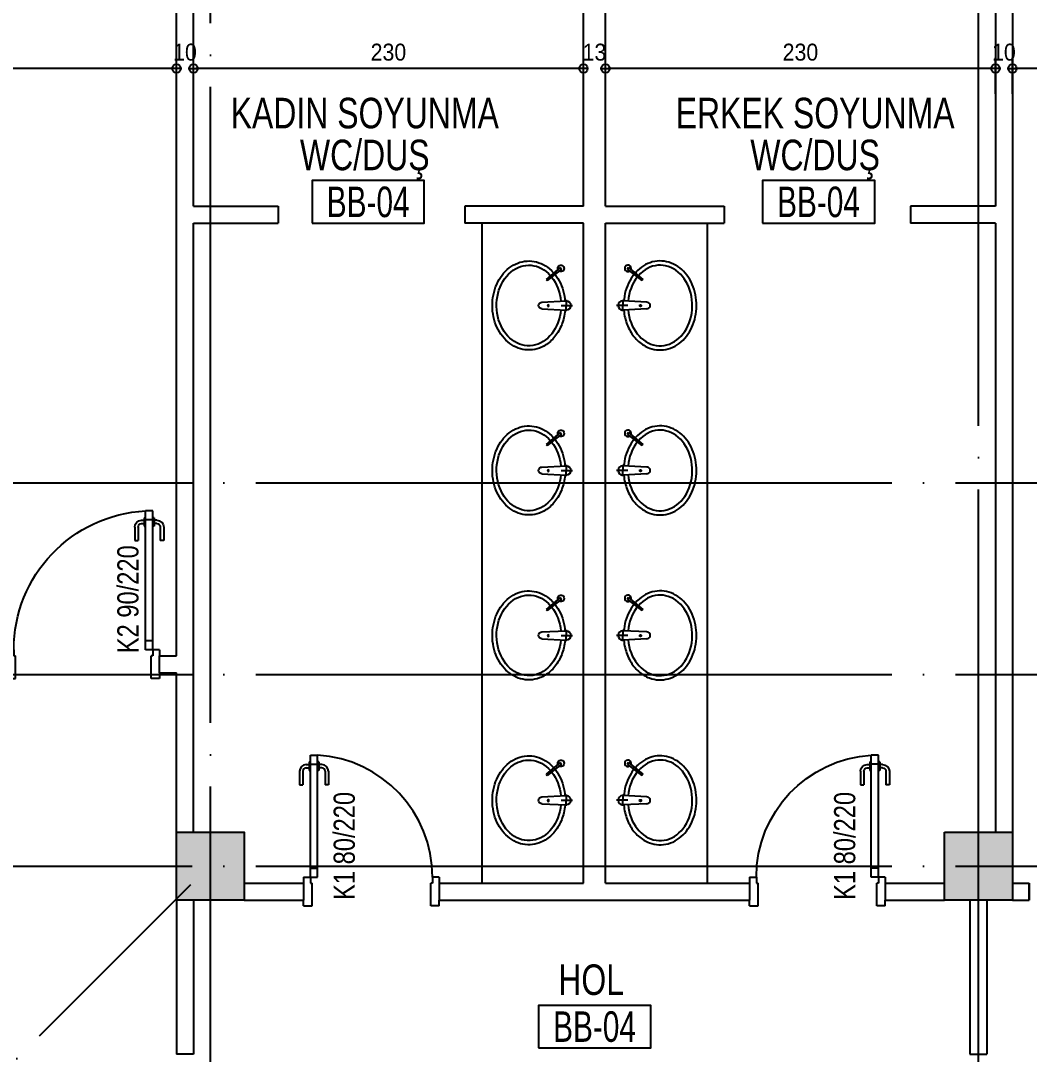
# Model space of a CAD drawing. Extents: x 460786 to 545292, y 30998 to 41694.
# Drawn here: x 479067 to 479662, y 39991 to 40601 of the extents above; entities that cross this region are included whole.
import ezdxf
from ezdxf.enums import TextEntityAlignment as Align

# ---------------------------------------------------------------- set-up
doc = ezdxf.new("R2010")
doc.units = 0
doc.header["$LTSCALE"] = 50
doc.header["$MEASUREMENT"] = 0
doc.header["$PDMODE"] = 35
doc.linetypes.add('DASHDOT', pattern=[5.5, 5, -0.25, 0, -0.25])
doc.layers.get('0').update_dxf_attribs({"linetype": 'CONTINUOUS'})
doc.layers.get('Defpoints').update_dxf_attribs({"linetype": 'CONTINUOUS'})
for name, color, linetype in [('A-Aks Dikey', 12, 'DASHDOT'), ('A-Aks Yatay', 12, 'DASHDOT'), ('A-Betonarme', 6, 'CONTINUOUS'), ('A-Duvar', 7, 'CONTINUOUS'), ('A-Kapı', 2, 'CONTINUOUS'), ('A-mahal adi', 1, 'CONTINUOUS'), ('A-mahal no', 4, 'CONTINUOUS'), ('A-Olcu  IC Yatay', 8, 'CONTINUOUS'), ('A-Poz-Kapı', 4, 'CONTINUOUS'), ('A-Tarama 1', 9, 'CONTINUOUS'), ('A-Tefris Sıhhi', 100, 'CONTINUOUS')]:
    doc.layers.add(name, color=color, linetype=linetype)
for name, color, linetype, plot in [('tefris adı', 243, 'CONTINUOUS', False), ('tefris bilgi', 243, 'CONTINUOUS', False), ('tefris poz no', 243, 'CONTINUOUS', False)]:
    doc.layers.add(name, color=color, linetype=linetype, plot=plot)
doc.styles.get("Standard").update_dxf_attribs({"font": 'arial.ttf', "width": 0.9})
doc.dimstyles.new('EXIT', dxfattribs={"dimscale": 50, "dimtxt": 0.23, "dimasz": 0.03, "dimexe": 0.125, "dimexo": 0.5, "dimgap": 0.09, "dimtad": 1, "dimzin": 1, "dimdsep": 46, "dimtxsty": 'Standard', "dimblk": 'TICK', "dimcen": 0.2, "dimadec": 0, "dimazin": 0, "dimtfac": 1, "dimtix": 1, "dimtofl": 0, "dimtmove": 2, "dimatfit": 3, "dimldrblk": 'TICK', "dimfxl": 1, "dimtolj": 1, "dimtzin": 1, "dimarcsym": 0})
pattern_1 = [(225, (-999.023, 1950.459), (5.30330086, -5.30330086), []), (225, (-1004.3264, 1950.459), (5.30330086, -5.30330086), [3.75, -1.875])]

# ---------------------------------------------------------------- blocks, each defined once
blk = doc.blocks.new('kapı L 90p 10')
at = {"ltscale": 20}
for p, q in [((4, 85.39), (8.2, 85.39)), ((4, 3.5), (4, 85.39)), ((8.2, 3.5), (8.2, 85.39)), ((1.55, 79.89), (3.2, 79.89)), ((3.2, 81.39), (4, 81.39)), ((3.2, 81.39), (3.2, 76.39)), ((4, 80.19), (8.2, 80.19)), ((9, 81.39), (8.2, 81.39)), ((9, 81.39), (9, 76.39)), ((10.65, 79.89), (9, 79.89)), ((-2.45, 75.89), (-2.45, 67.89)), ((-0.45, 75.89), (-0.45, 67.89)), ((1.55, 77.89), (3.2, 77.89)), ((3.2, 76.39), (4, 76.39)), ((3.2, 76.39), (4, 76.39)), ((9, 76.39), (8.2, 76.39)), ((10.65, 77.89), (9, 77.89)), ((12.65, 75.89), (12.65, 67.89)), ((14.65, 75.89), (14.65, 67.89)), ((-2.45, 67.89), (-0.45, 67.89)), ((14.65, 67.89), (12.65, 67.89)), ((4, 8.71), (8.2, 8.71)), ((0, 3.5), (4, 3.5)), ((0, 3.5), (0, 0)), ((4, 3.5), (8.2, 3.5)), ((4, 3.5), (4, 0)), ((90, 3.5), (86, 3.5)), ((86, 3.5), (86, 0)), ((90, 3.5), (90, 0)), ((4, 0), (5, 0)), ((5, -13.5), (5, 0)), ((85, -13.5), (85, 0)), ((86, 0), (85, 0))]:
    blk.add_line(p, q, dxfattribs=at)
for p, q in [((0, -10), (0, -13.5)), ((90, -10), (90, -13.5)), ((0, -13.5), (5, -13.5)), ((90, -13.5), (85, -13.5))]:
    blk.add_line(p, q)
blk.add_arc((4, 3.5), 82, 0, 87.06405)
for centre, radius, start, end in [((1.55, 75.89), 4, 90, 180), ((10.65, 75.89), 4, 0, 90), ((1.55, 75.89), 2, 90, 180), ((10.65, 75.89), 2, 0, 90)]:
    blk.add_arc(centre, radius, start, end, dxfattribs=at)
at = {"layer": 'A-Poz-Kapı', "width": 0.8}
blk.add_attdef('POZNO', (25, -9.96), '', height=12.5, rotation=90, dxfattribs=at)
blk = doc.blocks.new('kapı L 80p 10')
at = {"ltscale": 20}
for p, q in [((4, 75.38), (8.2, 75.38)), ((4, 3.5), (4, 75.38)), ((8.2, 3.5), (8.2, 75.38)), ((1.55, 69.88), (3.2, 69.88)), ((1.55, 67.88), (3.2, 67.88)), ((3.2, 71.38), (4, 71.38)), ((3.2, 71.38), (3.2, 66.38)), ((4, 70.17), (8.2, 70.17)), ((9, 71.38), (8.2, 71.38)), ((9, 71.38), (9, 66.38)), ((10.65, 69.88), (9, 69.88)), ((10.65, 67.88), (9, 67.88)), ((-2.45, 65.88), (-2.45, 57.88)), ((-0.45, 65.88), (-0.45, 57.88)), ((3.2, 66.38), (4, 66.38)), ((3.2, 66.38), (4, 66.38)), ((9, 66.38), (8.2, 66.38)), ((12.65, 65.88), (12.65, 57.88)), ((14.65, 65.88), (14.65, 57.88)), ((-2.45, 57.88), (-0.45, 57.88)), ((14.65, 57.88), (12.65, 57.88)), ((4, 8.71), (8.2, 8.71)), ((0, 3.5), (4, 3.5)), ((0, 3.5), (0, 0)), ((4, 3.5), (8.2, 3.5)), ((4, 3.5), (4, 0)), ((80, 3.5), (76, 3.5)), ((76, 3.5), (76, 0)), ((80, 3.5), (80, 0)), ((4, 0), (5, 0)), ((5, -13.5), (5, 0)), ((75, -13.5), (75, 0)), ((76, 0), (75, 0)), ((0, -13.5), (0, -10)), ((80, -13.5), (80, -10)), ((0, -13.5), (5, -13.5)), ((80, -13.5), (75, -13.5))]:
    blk.add_line(p, q, dxfattribs=at)
blk.add_arc((4, 3.5), 72, 360, 86.65585)
for centre, radius, start, end in [((1.55, 65.88), 4, 90, 180), ((1.55, 65.88), 2, 90, 180), ((10.65, 65.88), 4, 0, 90), ((10.65, 65.88), 2, 0, 90)]:
    blk.add_arc(centre, radius, start, end, dxfattribs=at)
at = {"layer": 'A-Poz-Kapı', "width": 0.8}
blk.add_attdef('POZNO', (30.17, -9.96), '', height=12.5, rotation=90, dxfattribs=at)
blk = doc.blocks.new('lvp-6 p dikey')
for p, q in [((0, -11), (0, -4.26)), ((0, -10.11), (0, -5.67)), ((-3.33, -7.95), (0, -7.95)), ((-2, -22.21), (-2.76, -7.95)), ((3.33, -7.95), (0, -7.95)), ((2, -22.21), (2.76, -7.95)), ((21.38, -10.65), (14.65, -19.21)), ((22.36, -11.44), (15.33, -19.77)), ((22.36, -11.44), (21.38, -10.65)), ((15.33, -19.77), (14.65, -19.21))]:
    blk.add_line(p, q)
blk.add_arc((21.87, -11.05), 1.9, 250.22876, 211.48727)
for centre, major_axis, ratio, start_param, end_param in [((0, -7.95), (0, 2.76), 1, 0.000081, 1.570877), ((0, -7.95), (0, 2.76), 1, -1.570768, 0.000028), ((0, -30), (23.75, 0), 0.8, 1.680067, 7.024373), ((0, -30), (23.75, 0), 0.8, 7.070939, 7.744711), ((-0.14, -18.43), (-0.336, 0.336), 1, -0.785398, 5.497787), ((0, -22.21), (0, 2), 1, 1.570736, 3.141532), ((0, -22.21), (0, 2), 1, 3.141653, 4.712449)]:
    blk.add_ellipse(centre, major_axis=major_axis, ratio=ratio, start_param=start_param, end_param=end_param)
for points, knots in [([(-2.81, -8.62), (-4.33, -8.76), (-5.85, -9), (-10.06, -10), (-12.67, -11.01), (-17.37, -13.7), (-19.47, -15.36), (-22.9, -19.21), (-24.24, -21.38), (-25.77, -25.49), (-26.15, -27.36), (-26.31, -31.13), (-26.09, -33.02), (-25.06, -36.68), (-24.26, -38.44), (-22.14, -41.71), (-20.84, -43.22), (-17.81, -45.91), (-16.1, -47.09), (-12.39, -49.05), (-10.39, -49.83), (-6.22, -50.97), (-4.05, -51.32), (0.33, -51.57), (2.53, -51.48), (6.85, -50.84), (8.96, -50.29), (12.96, -48.79), (14.86, -47.83), (18.3, -45.54), (19.85, -44.21), (22.5, -41.25), (23.6, -39.61), (25.26, -36.14), (25.82, -34.31), (26.34, -30.57), (26.3, -28.67), (25.62, -24.95), (24.98, -23.13), (23.18, -19.72), (22.01, -18.12), (20.15, -16.19), (19.65, -15.72), (19.13, -15.26)], [1.680067, 1.680067, 1.680067, 1.680067, 1.858824, 1.858824, 2.18991, 2.18991, 2.520996, 2.520996, 2.852082, 2.852082, 3.10751, 3.10751, 3.362939, 3.362939, 3.618367, 3.618367, 3.873796, 3.873796, 4.129224, 4.129224, 4.384653, 4.384653, 4.640081, 4.640081, 4.89551, 4.89551, 5.150938, 5.150938, 5.406367, 5.406367, 5.661795, 5.661795, 5.917224, 5.917224, 6.172652, 6.172652, 6.428081, 6.428081, 6.683509, 6.683509, 6.938938, 6.938938, 7.026171, 7.026171, 7.026171, 7.026171]), ([(18.3, -14.57), (17.53, -13.96), (16.72, -13.39), (14.11, -11.77), (12.18, -10.86), (8.12, -9.47), (5.99, -8.99), (3.48, -8.69), (3.15, -8.65), (2.81, -8.62)], [7.071568, 7.071568, 7.071568, 7.071568, 7.1943663, 7.1943663, 7.4497948, 7.4497948, 7.7052233, 7.7052233, 7.7447106, 7.7447106, 7.7447106, 7.7447106])]:
    blk.add_open_spline(points, degree=3, knots=knots)
at = {"layer": 'tefris adı', "width": 0.8}
for tag, p in [('LAVABOADI', (-39.54, -31.69)), ('SABUNLUK', (10.87, -29.42)), ('BATARYA', (-13.99, -31.69))]:
    blk.add_attdef(tag, text='', height=5, rotation=90, dxfattribs=at).set_placement(p, align=Align.MIDDLE)
at = {"layer": 'tefris bilgi', "width": 0.8, "flags": 1}
for tag, p in [('KATEGORI', (34.5, -30.86)), ('NOT', (43.07, -30.86))]:
    blk.add_attdef(tag, text='', height=5, rotation=90, dxfattribs=at).set_placement(p, align=Align.MIDDLE)
at = {"layer": 'tefris poz no', "width": 0.8}
for p in [(-31.86, -31.69), (-6.32, -31.69), (18.55, -29.42)]:
    blk.add_attdef('POZNO', text='', height=5, rotation=90, dxfattribs=at).set_placement(p, align=Align.MIDDLE)
blk = doc.blocks.new('mahal adı')
at = {"layer": 'A-mahal no'}
blk.add_lwpolyline([(-75.6, -73.4), (89.9, -73.4), (89.9, -10.9), (-75.6, -10.9)], close=True, dxfattribs=at)
at = {"layer": 'A-mahal adi', "width": 0.75}
for p in [(2.1, 88.8), (2.1, 27)]:
    blk.add_attdef('MAHALADI', text='', height=45, dxfattribs=at).set_placement(p, align=Align.MIDDLE_CENTER)
at = {"layer": 'A-mahal no', "width": 0.7}
blk.add_attdef('MAHALNO', text='', height=45, dxfattribs=at).set_placement((7.1, -42.1), align=Align.MIDDLE_CENTER)
blk = doc.blocks.new('TICK', base_point=(53.7, 38.06))
blk.add_line((55.37, 38.06), (52.04, 38.06))
blk.add_circle((53.7, 38.06), 1.67)
blk = doc.blocks.new('*D841')
at = {"layer": 'A-Olcu  IC Yatay', "color": 0, "lineweight": -2, "transparency": 16777216}
for p, q in [((478807.94, 40557.46), (478807.94, 40578.71)), ((479158.58, 40557.46), (479158.58, 40578.71)), ((479157.08, 40572.46), (478809.44, 40572.46))]:
    blk.add_line(p, q, dxfattribs=at)
at = {"layer": 'Defpoints', "color": 0, "transparency": 16777216}
for p in [(478807.94, 40572.46), (478807.94, 40532.46), (479158.58, 40532.46)]:
    blk.add_point(p, dxfattribs=at)
at = {"layer": 'A-Olcu  IC Yatay', "color": 0, "lineweight": -2, "transparency": 16777216, "xscale": 1.5, "yscale": 1.5, "zscale": 1.5}
for p, rotation in [((478807.94, 40572.46), 180.0000000000499), ((479158.58, 40572.46), 4.996003610813204e-11)]:
    blk.add_blockref('TICK', p, dxfattribs=dict(at, rotation=rotation))
at = {"layer": 'A-Olcu  IC Yatay', "color": 0, "transparency": 16777216, "insert": (478983.26, 40582.07), "char_height": 10, "attachment_point": 5}
blk.add_mtext('\\A1;350.6', dxfattribs=at)
blk = doc.blocks.new('*D843')
at = {"layer": 'A-Olcu  IC Yatay', "color": 0, "lineweight": -2, "transparency": 16777216}
for p, q in [((479158.58071, 40557.46265), (479158.58071, 40578.71265)), ((479168.58071, 40557.46265), (479168.58071, 40578.71265)), ((479157.08071, 40572.46265), (479155.58071, 40572.46265)), ((479170.08071, 40572.46265), (479171.58071, 40572.46265))]:
    blk.add_line(p, q, dxfattribs=at)
at = {"layer": 'Defpoints', "color": 0, "transparency": 16777216}
for p in [(479168.58071, 40572.46265), (479158.58071, 40532.46265), (479168.58071, 40532.46265)]:
    blk.add_point(p, dxfattribs=at)
at = {"layer": 'A-Olcu  IC Yatay', "color": 0, "lineweight": -2, "transparency": 16777216, "xscale": 1.5, "yscale": 1.5, "zscale": 1.5}
blk.add_blockref('TICK', (479158.58071, 40572.46265), dxfattribs=at)
at = {"layer": 'A-Olcu  IC Yatay', "color": 0, "lineweight": -2, "transparency": 16777216, "xscale": 1.5, "yscale": 1.5, "zscale": 1.5, "rotation": 180}
blk.add_blockref('TICK', (479168.58071, 40572.46265), dxfattribs=at)
at = {"layer": 'A-Olcu  IC Yatay', "color": 0, "transparency": 16777216, "insert": (479163.58071, 40582.06838), "char_height": 10, "attachment_point": 5}
blk.add_mtext('\\A1;10', dxfattribs=at)
blk = doc.blocks.new('*D844')
at = {"layer": 'A-Olcu  IC Yatay', "color": 0, "lineweight": -2, "transparency": 16777216}
for p, q in [((479168.58, 40557.46), (479168.58, 40578.71)), ((479398.58, 40557.46), (479398.58, 40578.71)), ((479397.08, 40572.46), (479170.08, 40572.46))]:
    blk.add_line(p, q, dxfattribs=at)
at = {"layer": 'Defpoints', "color": 0, "transparency": 16777216}
for p in [(479168.58, 40572.46), (479168.58, 40532.46), (479398.58, 40532.46)]:
    blk.add_point(p, dxfattribs=at)
at = {"layer": 'A-Olcu  IC Yatay', "color": 0, "lineweight": -2, "transparency": 16777216, "xscale": 1.5, "yscale": 1.5, "zscale": 1.5}
for p, rotation in [((479168.58, 40572.46), 180.0000000000417), ((479398.58, 40572.46), 4.164668609973888e-11)]:
    blk.add_blockref('TICK', p, dxfattribs=dict(at, rotation=rotation))
at = {"layer": 'A-Olcu  IC Yatay', "color": 0, "transparency": 16777216, "insert": (479283.58, 40582.07), "char_height": 10, "attachment_point": 5}
blk.add_mtext('\\A1;230', dxfattribs=at)
blk = doc.blocks.new('*D845')
at = {"layer": 'A-Olcu  IC Yatay', "color": 0, "lineweight": -2, "transparency": 16777216}
for p, q in [((479398.58, 40557.46), (479398.58, 40578.71)), ((479411.58, 40557.46), (479411.58, 40578.71)), ((479397.08, 40572.46), (479395.58, 40572.46)), ((479413.08, 40572.46), (479414.58, 40572.46))]:
    blk.add_line(p, q, dxfattribs=at)
at = {"layer": 'Defpoints', "color": 0, "transparency": 16777216}
for p in [(479411.58, 40572.46), (479398.58, 40532.46), (479411.58, 40532.46)]:
    blk.add_point(p, dxfattribs=at)
at = {"layer": 'A-Olcu  IC Yatay', "color": 0, "lineweight": -2, "transparency": 16777216, "xscale": 1.5, "yscale": 1.5, "zscale": 1.5}
blk.add_blockref('TICK', (479398.58, 40572.46), dxfattribs=at)
at = {"layer": 'A-Olcu  IC Yatay', "color": 0, "lineweight": -2, "transparency": 16777216, "xscale": 1.5, "yscale": 1.5, "zscale": 1.5, "rotation": 180}
blk.add_blockref('TICK', (479411.58, 40572.46), dxfattribs=at)
at = {"layer": 'A-Olcu  IC Yatay', "color": 0, "transparency": 16777216, "insert": (479405.08, 40582.07), "char_height": 10, "attachment_point": 5}
blk.add_mtext('\\A1;13', dxfattribs=at)
blk = doc.blocks.new('*D846')
at = {"layer": 'A-Olcu  IC Yatay', "color": 0, "lineweight": -2, "transparency": 16777216}
for p, q in [((479411.58, 40557.46), (479411.58, 40578.71)), ((479641.58, 40557.46), (479641.58, 40578.71)), ((479640.08, 40572.46), (479413.08, 40572.46))]:
    blk.add_line(p, q, dxfattribs=at)
at = {"layer": 'Defpoints', "color": 0, "transparency": 16777216}
for p in [(479411.58, 40572.46), (479411.58, 40532.46), (479641.58, 40532.46)]:
    blk.add_point(p, dxfattribs=at)
at = {"layer": 'A-Olcu  IC Yatay', "color": 0, "lineweight": -2, "transparency": 16777216, "xscale": 1.5, "yscale": 1.5, "zscale": 1.5, "rotation": 180}
blk.add_blockref('TICK', (479411.58, 40572.46), dxfattribs=at)
at = {"layer": 'A-Olcu  IC Yatay', "color": 0, "lineweight": -2, "transparency": 16777216, "xscale": 1.5, "yscale": 1.5, "zscale": 1.5}
blk.add_blockref('TICK', (479641.58, 40572.46), dxfattribs=at)
at = {"layer": 'A-Olcu  IC Yatay', "color": 0, "transparency": 16777216, "insert": (479526.58, 40582.07), "char_height": 10, "attachment_point": 5}
blk.add_mtext('\\A1;230', dxfattribs=at)
blk = doc.blocks.new('*D847')
at = {"layer": 'A-Olcu  IC Yatay', "color": 0, "lineweight": -2, "transparency": 16777216}
for p, q in [((479641.58071, 40557.46265), (479641.58071, 40578.71265)), ((479651.58071, 40557.46265), (479651.58071, 40578.71265)), ((479640.08071, 40572.46265), (479638.58071, 40572.46265)), ((479653.08071, 40572.46265), (479654.58071, 40572.46265))]:
    blk.add_line(p, q, dxfattribs=at)
at = {"layer": 'Defpoints', "color": 0, "transparency": 16777216}
for p in [(479651.58071, 40572.46265), (479641.58071, 40532.46265), (479651.58071, 40532.46265)]:
    blk.add_point(p, dxfattribs=at)
at = {"layer": 'A-Olcu  IC Yatay', "color": 0, "lineweight": -2, "transparency": 16777216, "xscale": 1.5, "yscale": 1.5, "zscale": 1.5}
blk.add_blockref('TICK', (479641.58071, 40572.46265), dxfattribs=at)
at = {"layer": 'A-Olcu  IC Yatay', "color": 0, "lineweight": -2, "transparency": 16777216, "xscale": 1.5, "yscale": 1.5, "zscale": 1.5, "rotation": 180}
blk.add_blockref('TICK', (479651.58071, 40572.46265), dxfattribs=at)
at = {"layer": 'A-Olcu  IC Yatay', "color": 0, "transparency": 16777216, "insert": (479646.58071, 40582.06838), "char_height": 10, "attachment_point": 5}
blk.add_mtext('\\A1;10', dxfattribs=at)
blk = doc.blocks.new('*D848')
at = {"layer": 'A-Olcu  IC Yatay', "color": 0, "lineweight": -2, "transparency": 16777216}
for p, q in [((479651.58071, 40557.46265), (479651.58071, 40578.71265)), ((480071.58071, 40557.46265), (480071.58071, 40578.71265)), ((480070.08071, 40572.46265), (479653.08071, 40572.46265))]:
    blk.add_line(p, q, dxfattribs=at)
at = {"layer": 'Defpoints', "color": 0, "transparency": 16777216}
for p in [(479651.58071, 40572.46265), (479651.58071, 40532.46265), (480071.58071, 40532.46265)]:
    blk.add_point(p, dxfattribs=at)
at = {"layer": 'A-Olcu  IC Yatay', "color": 0, "lineweight": -2, "transparency": 16777216, "xscale": 1.5, "yscale": 1.5, "zscale": 1.5}
for p, rotation in [((479651.58071, 40572.46265), 179.999999999999), ((480071.58071, 40572.46265), 359.999999999999)]:
    blk.add_blockref('TICK', p, dxfattribs=dict(at, rotation=rotation))
at = {"layer": 'A-Olcu  IC Yatay', "color": 0, "transparency": 16777216, "insert": (479861.58071, 40582.06838), "char_height": 10, "attachment_point": 5}
blk.add_mtext('\\A1;420', dxfattribs=at)

msp = doc.modelspace()

# ---------------------------------------------------------------- hatches: boundary and pattern name
at = {"layer": 'A-Tarama 1'}
h = msp.add_hatch(dxfattribs=at)
h.set_pattern_fill('ANSI33', color=256, scale=30, angle=180, style=0)
h.set_pattern_definition(pattern_1)
h.paths.add_polyline_path([(481000.58, 41099.23), (480580.08, 41099.23), (480580.08, 41074.23), (481000.58, 41074.23)])
h.paths.add_polyline_path([(481452.58, 41099.23), (481040.58, 41099.23), (481040.58, 41074.23), (481452.58, 41074.23)])
h.paths.add_polyline_path([(481905.58, 41099.23), (481492.58, 41099.23), (481492.58, 41074.23), (481905.58, 41074.23)])
h.paths.add_polyline_path([(482390.58, 40768.2), (482810.58, 40768.2), (482810.58, 40793.2), (482365.58, 40793.2), (482365.58, 40679.2), (481938.58, 40679.2), (481938.58, 41059.23), (481913.58, 41059.23), (481913.58, 40654.2), (482026.58, 40654.2), (482026.58, 40341.2), (481913.58, 40341.2), (481913.58, 40316.2), (482051.58, 40316.2), (482051.58, 40654.2), (482390.58, 40654.2)])
h.paths.add_polyline_path([(482850.58, 40793.2), (482810.58, 40793.2), (482810.58, 40753.2), (482850.58, 40753.2)])
h.paths.add_polyline_path([(483262.58, 40793.2), (482850.58, 40793.2), (482850.58, 40768.2), (483262.58, 40768.2)])
h.paths.add_polyline_path([(483302.58, 40793.2), (483262.58, 40793.2), (483262.58, 40753.2), (483302.58, 40753.2)])
h.paths.add_polyline_path([(483747.58, 40793.2), (483302.58, 40793.2), (483302.58, 40768.2), (483722.58, 40768.2), (483722.58, 40653.23), (484062.58, 40653.23), (484062.58, 40315.7), (484200.58, 40315.7), (484200.58, 40340.7), (484087.58, 40340.7), (484087.58, 40653.23), (484200.58, 40653.23), (484200.58, 40880.2), (484673.54, 40880.2, -0.188312), (484679.22, 38960.85), (484663.51, 38976.56), (484641.03, 38999.04), (484612.75, 38970.75), (484641.03, 38942.47), (484651.64, 38953.07), (484849.63, 38755.08), (484839.02, 38744.48), (484867.31, 38716.19), (484895.59, 38744.48), (484867.31, 38772.76), (484698.58, 38941.49, 0.188359), (484700.46, 40880.2), (484700.58, 40880.2), (484700.58, 40905.2), (484690.58, 40905.2), (484175.58, 40905.2), (484175.58, 40678.23), (483747.58, 40678.23)])
h.paths.add_polyline_path([(484867.31, 38716.19), (484849.63, 38733.87), (484651.64, 38535.88), (484669.32, 38518.2)])
h.paths.add_polyline_path([(484669.32, 38518.2), (484651.64, 38535.88), (484641.03, 38546.49), (484630.43, 38535.88), (484432.44, 38733.87), (484443.04, 38744.48), (484414.76, 38772.76), (484386.47, 38744.48), (484414.76, 38716.19), (484517.87, 38613.08, -0.058232), (484199.07, 38083.35), (484216.77, 38065.65, 0.057688), (484536.26, 38594.69), (484612.75, 38518.2), (484641.03, 38489.92)])
h.paths.add_polyline_path([(484216.77, 38065.65), (484188.48, 38093.94), (484160.2, 38065.65), (484160.65, 38065.2), (484188.48, 38037.37)])
h.paths.add_polyline_path([(483753.61, 38507.6), (483764.22, 38518.2), (483747.58, 38534.84), (483747.58, 38958.2), (483747.58, 39071.2), (483797.58, 39071.2), (483797.58, 39096.2), (483722.58, 39096.2), (483722.58, 38983.2), (483302.58, 38983.2), (483302.58, 38998.2), (483262.58, 38998.2), (483262.58, 38983.2), (482850.58, 38983.2), (482850.58, 38998.2), (482810.58, 38998.2), (482810.58, 38983.2), (482389.58, 38983.2), (482389.58, 39096.2), (482051.58, 39096.2), (482051.58, 39435.2), (481913.58, 39435.2), (481913.58, 39410.2), (482026.58, 39410.2), (482026.58, 39096.2), (481913.58, 39096.2), (481913.58, 38989.73, -0.319664), (480580.58, 38989.73), (480580.58, 38999.2), (480547.58, 38999.2), (480547.58, 38959.2), (480580.58, 38959.2, 0.311372), (481913.58, 38959.2), (481913.58, 38958.2), (481938.58, 38958.2), (481938.58, 39071.2), (482364.58, 39071.2), (482364.58, 38958.2), (483722.58, 38958.2), (483722.58, 38533.13), (483707.65, 38518.2), (483735.94, 38489.92), (484160.2, 38065.65), (484177.88, 38083.33)])
h.paths.add_polyline_path([(481492.58, 38991.2), (481452.58, 38991.2), (481452.58, 38951.2), (481492.58, 38951.2)], flags=17)
h.paths.add_polyline_path([(481040.58, 38991.2), (481000.58, 38991.2), (481000.58, 38951.2), (481040.58, 38951.2)], flags=17)
h.paths.add_polyline_path([(480542.58, 38999.2), (480542.58, 39629.2), (480542.58, 39669.2), (480542.58, 39790.2), (480517.58, 39790.2), (480517.58, 39669.2), (480509.58, 39669.2), (480509.58, 39629.2), (480517.58, 39629.2), (480517.58, 38999.2), (480510.08, 38999.2), (480510.08, 38984.2), (480104.58, 38984.2), (480104.58, 38991.2), (480064.58, 38991.2), (480064.58, 38984.2), (479643.08, 38984.2), (479643.08, 38990.48), (479618.08, 38990.48), (479618.08, 38975.48), (479403.85, 38761.25), (479355.77, 38809.34), (479338.09, 38791.66), (479386.18, 38743.58), (479182.88, 38540.28), (479177.93, 38545.23), (479149.65, 38516.95), (479154.6, 38512), (478956.61, 38314.01), (478951.66, 38318.96), (478923.37, 38290.68), (478928.32, 38285.73), (478735.99, 38093.39), (478730.33, 38099.05), (478702.05, 38070.76), (478730.33, 38042.48), (478758.62, 38070.76), (478753.67, 38075.71), (478946, 38268.05), (478951.66, 38262.39), (478979.94, 38290.68), (478974.29, 38296.33), (479172.28, 38494.32), (479177.93, 38488.66), (479206.22, 38516.95), (479200.56, 38522.61), (479637.16, 38959.2), (480064.58, 38959.2), (480064.58, 38951.2), (480104.58, 38951.2), (480104.58, 38959.2), (480532, 38959.2), (480542.58, 38959.2)])
h.paths.add_polyline_path([(480579.58, 39669.2), (480547.58, 39669.2), (480547.58, 39629.2), (480579.58, 39629.2)])
h.paths.add_polyline_path([(480542.58, 40799.23), (480517.58, 40799.23), (480517.58, 40680.2), (480517.58, 40122.2), (480502.58, 40122.2), (480502.58, 40082.2), (480517.58, 40082.2), (480517.58, 39950.2), (480542.58, 39950.2)])
h.paths.add_polyline_path([(480580.58, 40122.2), (480547.58, 40122.2), (480547.58, 40082.2), (480580.58, 40082.2)])
h.paths.add_polyline_path([(480572.58, 40799.23), (480547.58, 40799.23), (480547.58, 40653.23), (480572.58, 40653.23)])
h.paths.add_polyline_path([(481040.58, 40800.2), (481000.58, 40800.2), (481000.58, 40760.2), (481040.58, 40760.2)])
h.paths.add_polyline_path([(481492.58, 40800.2), (481452.58, 40800.2), (481452.58, 40760.2), (481492.58, 40760.2)])
h.paths.add_polyline_path([(479651.58, 40774.23), (479727.58, 40774.23), (479727.58, 40799.23), (479611.58, 40799.23), (479611.58, 40759.23), (479651.58, 40759.23)])
h.paths.add_polyline_path([(480104.58, 40799.23), (480064.58, 40799.23), (479987.58, 40799.23), (479987.58, 40774.23), (480064.58, 40774.23), (480064.58, 40759.23), (480071.58, 40759.23), (480071.58, 40655.2), (480096.58, 40655.2), (480096.58, 40759.23), (480104.58, 40759.23)])
h.paths.add_polyline_path([(478817.94, 40799.23), (478576.94, 40799.23), (478576.94, 40774.23), (478701.94, 40774.23), (478701.94, 40759.23), (478741.94, 40759.23), (478741.94, 40774.23), (478817.94, 40774.23)])
h.paths.add_polyline_path([(479198.58, 40799.23), (479077.94, 40799.23), (479077.94, 40774.23), (479158.58, 40774.23), (479158.58, 40759.23), (479198.58, 40759.23)])
h.paths.add_polyline_path([(479414.58, 40799.23), (479395.58, 40799.23), (479395.58, 40774.23), (479414.58, 40774.23)])
h.paths.add_polyline_path([(477836.9, 40328.2), (478282.94, 40774.23), (478446.94, 40774.23), (478446.94, 40799.23), (478272.58, 40799.23), (477801.55, 40328.2), (477945.09, 40184.66), (477962.77, 40202.34)])
h.paths.add_polyline_path([(477583.08, 40288.98), (477582.74, 40262.14, -0.09605), (477673.92, 40200.57), (477691.59, 40218.25, 0.104246)])
h.paths.add_polyline_path([(477713.51, 40204.81), (477695.84, 40222.49), (477662.6, 40189.26), (477680.28, 40171.58)])
h.paths.add_polyline_path([(477588.36, 40079.66), (477598.96, 40069.05), (477627.25, 40097.33), (477616.64, 40107.94), (477630.78, 40122.08), (477613.11, 40139.76), (477570.68, 40097.33), (477372.69, 39899.34), (477344.4, 39871.06), (477251.77, 39778.43), (477269.45, 39760.75), (477362.08, 39853.38), (477372.69, 39842.77), (477400.97, 39871.06), (477390.37, 39881.67)])
h.paths.add_polyline_path([(477206.15, 39891.45), (477179.46, 39891.1, 0.107835), (477251.77, 39778.43), (477269.45, 39796.11, -0.099991)])
h.paths.add_polyline_path([(477145.71, 39672.36), (477123.08, 39649.73), (477151.36, 39621.45), (477173.99, 39644.08)])
h.paths.add_polyline_path([(477147.83, 39617.91), (477119.54, 39646.2), (477096.92, 39623.57), (477125.2, 39595.29)])
h.paths.add_polyline_path([(477147.83, 39617.91), (477130.15, 39600.24), (477775.74, 38954.65), (477770.79, 38949.7), (477799.07, 38921.41), (477804.02, 38926.36), (478002.01, 38728.37), (477997.06, 38723.42), (478025.35, 38695.14), (478030.3, 38700.09), (478228.29, 38502.1), (478223.34, 38497.15), (478251.62, 38468.87), (478256.57, 38473.82), (478454.56, 38275.83), (478449.61, 38270.88), (478477.9, 38242.59), (478500.52, 38265.22)])
h.paths.add_polyline_path([(478045.85, 38772.21), (478040.91, 38767.27), (477941.91, 38866.26), (477924.23, 38848.58), (478051.51, 38721.3), (478504.06, 38268.75), (478532.34, 38297.04), (478527.39, 38301.99), (478719.73, 38494.32), (478724.68, 38489.37), (478752.96, 38517.66), (478748.01, 38522.61), (478946, 38720.6), (478950.95, 38715.65), (478979.24, 38743.93), (478974.29, 38748.88), (479177.58, 38952.17), (479224.96, 38904.8), (479242.63, 38922.47), (479190.08, 38975.03), (479190.08, 38990.03), (479165.08, 38990.03), (479165.08, 38975.03), (478956.61, 38766.56), (478950.95, 38772.21), (478922.67, 38743.93), (478928.32, 38738.27), (478730.33, 38540.28), (478724.68, 38545.94), (478696.39, 38517.66), (478702.05, 38512), (478504.06, 38314.01), (478498.4, 38319.67), (478493.45, 38314.72), (478295.46, 38512.71), (478300.41, 38517.66), (478272.13, 38545.94), (478267.18, 38540.99), (478069.19, 38738.98), (478074.14, 38743.93)])
h = msp.add_hatch(dxfattribs=at)
h.set_pattern_fill('ANSI33', color=256, scale=30, angle=180, style=0)
h.set_pattern_definition(pattern_1)
h.paths.add_polyline_path([(478470.12, 39196.48), (478498.4, 39168.19), (478526.69, 39196.48), (478498.4, 39224.76)])
h.paths.add_polyline_path([(478576.54, 39553.21), (478594.22, 39570.89), (478742.71, 39422.4), (478725.03, 39404.72)], flags=17)
h.paths.add_polyline_path([(480064.58, 39669.2), (480104.58, 39669.2), (480104.58, 39629.2), (480064.58, 39629.2)])
h.paths.add_polyline_path([(480064.58, 40122.2), (480104.58, 40122.2), (480104.58, 40082.2), (480064.58, 40082.2)])
h.paths.add_polyline_path([(479611.58, 39669.2), (479651.58, 39669.2), (479651.58, 39629.2), (479611.58, 39629.2)])
h.paths.add_polyline_path([(479158.58, 39669.2), (479198.58, 39669.2), (479198.58, 39629.2), (479158.58, 39629.2)])
h.paths.add_polyline_path([(479611.58, 40122.2), (479651.58, 40122.2), (479651.58, 40082.2), (479611.58, 40082.2)])
h.paths.add_polyline_path([(479158.58, 40122.2), (479198.58, 40122.2), (479198.58, 40082.2), (479158.58, 40082.2)])
h.paths.add_polyline_path([(483715.58, 39669.2), (483755.58, 39669.2), (483755.58, 39629.2), (483715.58, 39629.2)])
h.paths.add_polyline_path([(483715.58, 40122.2), (483755.58, 40122.2), (483755.58, 40082.2), (483715.58, 40082.2)])
h.paths.add_polyline_path([(482357.58, 39669.2), (482397.58, 39669.2), (482397.58, 39629.2), (482357.58, 39629.2)])
h.paths.add_polyline_path([(482357.58, 40122.2), (482397.58, 40122.2), (482397.58, 40082.2), (482357.58, 40082.2)])
h.paths.add_polyline_path([(483262.58, 39669.2), (483302.58, 39669.2), (483302.58, 39629.2), (483262.58, 39629.2)])
h.paths.add_polyline_path([(482810.58, 39669.2), (482850.58, 39669.2), (482850.58, 39629.2), (482810.58, 39629.2)])
h.paths.add_polyline_path([(483262.58, 40122.2), (483302.58, 40122.2), (483302.58, 40082.2), (483262.58, 40082.2)])
h.paths.add_polyline_path([(482810.58, 40122.2), (482850.58, 40122.2), (482850.58, 40082.2), (482810.58, 40082.2)])
h.paths.add_polyline_path([(481905.58, 40122.2), (481945.58, 40122.2), (481945.58, 40082.2), (481905.58, 40082.2)])
h.paths.add_polyline_path([(481905.58, 39669.2), (481945.58, 39669.2), (481945.58, 39629.2), (481905.58, 39629.2)])
h.paths.add_polyline_path([(481452.58, 40122.2), (481492.58, 40122.2), (481492.58, 40082.2), (481452.58, 40082.2)])
h.paths.add_polyline_path([(481000.58, 40122.2), (481040.58, 40122.2), (481040.58, 40082.2), (481000.58, 40082.2)])
h.paths.add_polyline_path([(481452.58, 39669.2), (481492.58, 39669.2), (481492.58, 39629.2), (481452.58, 39629.2)])
h.paths.add_polyline_path([(481000.58, 39669.2), (481040.58, 39669.2), (481040.58, 39629.2), (481000.58, 39629.2)])
h.paths.add_polyline_path([(484620.58, 39662.2), (484660.58, 39662.2), (484660.58, 39622.2), (484620.58, 39622.2)])
h.paths.add_polyline_path([(484620.58, 40122.2), (484660.58, 40122.2), (484660.58, 40082.2), (484620.58, 40082.2)])
h.paths.add_polyline_path([(484168.58, 39669.2), (484208.58, 39669.2), (484208.58, 39629.2), (484168.58, 39629.2)])
h.paths.add_polyline_path([(484168.58, 40122.2), (484208.58, 40122.2), (484208.58, 40082.2), (484168.58, 40082.2)])
h.paths.add_polyline_path([(484620.58, 39443.2), (484660.58, 39443.2), (484660.58, 39403.2), (484620.58, 39403.2)])
h.paths.add_polyline_path([(484620.58, 40355.7), (484660.58, 40355.7), (484660.58, 40315.7), (484620.58, 40315.7)])
h.paths.add_polyline_path([(478360.87, 39945.66), (478343.19, 39963.34), (478272.48, 39892.63), (478146.62, 40018.49), (478128.94, 40000.81), (478330.47, 39799.29), (478348.14, 39816.97), (478290.16, 39874.95)])
h.paths.add_polyline_path([(478716.19, 39883.79), (478733.87, 39866.11), (478516.43, 39648.67), (478523.51, 39641.6), (478505.83, 39623.92), (478422.39, 39707.36), (478440.07, 39725.04), (478498.76, 39666.35)], flags=17)
edge = h.paths.add_edge_path(flags=17)
edge.add_line((478716.19, 39883.79), (478733.87, 39866.11))
edge.add_line((478498.76, 39666.35), (478716.19, 39883.79))
edge.add_line((478440.07, 39725.04), (478498.76, 39666.35))
edge.add_line((478422.39, 39707.36), (478440.07, 39725.04))
edge.add_line((478505.83, 39623.92), (478422.39, 39707.36))
edge.add_line((478523.51, 39641.6), (478505.83, 39623.92))
edge.add_line((478523.51, 39641.6), (478516.43, 39648.67))
edge.add_line((478516.43, 39648.67), (478733.87, 39866.11))
h.paths.add_polyline_path([(478516.43, 39648.67), (478523.51, 39641.6)], flags=0)
h.paths.add_polyline_path([(478713.58, 40092.2), (478738.58, 40092.2), (478738.58, 40226.23), (478608.94, 40226.23), (478608.94, 40201.23), (478713.58, 40201.23)])
h.paths.add_polyline_path([(484062.58, 39432.2), (484062.58, 39072.2), (484200.58, 39072.2), (484200.58, 39097.2), (484087.58, 39097.2), (484087.58, 39407.2), (484200.58, 39407.2), (484200.58, 39432.2)])
edge = h.paths.add_edge_path()
edge.add_line((478725.03, 39404.72), (478742.71, 39422.4))
edge.add_line((478576.54, 39553.21), (478594.22, 39570.89))
edge.add_line((484062.58, 39084.2), (484062.58, 39072.2))

# ---------------------------------------------------------------- linework, layer by layer
at = {"layer": 'A-Aks Dikey', "ltscale": 1.5}
for p, q in [((479178.58, 38536.28), (479178.58, 41299.23)), ((479631.58, 37886.28), (479631.58, 41299.23))]:
    msp.add_line(p, q, dxfattribs=at)
at = {"layer": 'A-Aks Yatay', "ltscale": 1.5}
for p, q in [((477554.99, 40328.2), (485409.82, 40328.2)), ((477554.99, 40215.2), (485409.82, 40215.2)), ((477554.99, 40102.2), (485409.82, 40102.2)), ((477618.99, 38543.34), (479167.03, 40091.38))]:
    msp.add_line(p, q, dxfattribs=at)
at = {"layer": 'A-Betonarme'}
for points in [[(479158.58, 40122.2), (479198.58, 40122.2), (479198.58, 40082.2), (479158.58, 40082.2)], [(479611.58, 40122.2), (479651.58, 40122.2), (479651.58, 40082.2), (479611.58, 40082.2)]]:
    msp.add_lwpolyline(points, close=True, dxfattribs=at)
at = {"layer": 'A-Duvar'}
for p, q in [((479158.58, 40226.23), (479158.58, 40759.23)), ((479651.58, 40759.23), (479651.58, 40122.2)), ((479168.58, 40491.23), (479168.58, 40616.23)), ((479398.58, 40491.23), (479398.58, 40616.23)), ((479411.58, 40491.23), (479411.58, 40616.23)), ((479641.58, 40616.23), (479641.58, 40491.23)), ((479168.58, 40491.23), (479218.58, 40491.23)), ((479218.58, 40491.23), (479218.58, 40481.23)), ((479398.58, 40491.23), (479328.58, 40491.23)), ((479328.58, 40491.23), (479328.58, 40481.23)), ((479411.58, 40491.23), (479481.58, 40491.23)), ((479481.58, 40491.23), (479481.58, 40481.23)), ((479641.58, 40491.23), (479591.58, 40491.23)), ((479591.58, 40491.23), (479591.58, 40481.23)), ((479168.58, 40122.2), (479168.58, 40481.23)), ((479168.58, 40481.23), (479218.58, 40481.23)), ((479398.58, 40481.23), (479328.58, 40481.23)), ((479398.58, 40092.2), (479398.58, 40481.23)), ((479411.58, 40092.2), (479411.58, 40481.23)), ((479411.58, 40481.23), (479481.58, 40481.23)), ((479641.58, 40481.23), (479591.58, 40481.23)), ((479641.58, 40481.23), (479641.58, 40122.2)), ((479148.58, 40216.23), (479148.58, 40226.23)), ((479148.58, 40226.23), (479158.58, 40226.23)), ((479148.58, 40216.23), (479158.58, 40216.23)), ((479158.58, 40122.2), (479158.58, 40216.23)), ((479198.58, 40092.2), (479233.58, 40092.2)), ((479233.58, 40092.2), (479233.58, 40082.2)), ((479313.58, 40092.2), (479313.58, 40082.2)), ((479313.58, 40092.2), (479398.58, 40092.2)), ((479411.58, 40092.2), (479496.58, 40092.2)), ((479496.58, 40092.2), (479496.58, 40082.2)), ((479576.58, 40092.2), (479576.58, 40082.2)), ((479576.58, 40092.2), (479611.58, 40092.2)), ((479651.58, 40092.2), (479661.58, 40092.2)), ((479661.58, 40082.2), (479661.58, 40092.2)), ((479661.58, 40092.2), (479661.58, 40082.2)), ((479158.58, 40082.2), (479158.58, 39991.2)), ((479168.58, 40082.2), (479168.58, 39991.2)), ((479198.58, 40082.2), (479233.58, 40082.2)), ((479313.58, 40082.2), (479496.58, 40082.2)), ((479576.58, 40082.2), (479611.58, 40082.2)), ((479626.58, 40082.2), (479626.58, 39991.2)), ((479636.58, 40082.2), (479636.58, 39991.2)), ((479651.58, 40082.2), (479661.58, 40082.2)), ((479168.58, 39991.2), (479158.58, 39991.2)), ((479626.58, 39991.2), (479636.58, 39991.2))]:
    msp.add_line(p, q, dxfattribs=at)
at = {"layer": 'A-Tefris Sıhhi'}
for p, q in [((479338.58, 40481.23), (479338.58, 40092.2)), ((479471.58, 40481.23), (479471.58, 40092.2))]:
    msp.add_line(p, q, dxfattribs=at)

# ---------------------------------------------------------------- block references
ref = msp.add_blockref('mahal adı', (479268.79, 40510.71), dxfattribs=dict(xscale=0.4, yscale=0.4, zscale=0.4))
ref.add_attrib('MAHALNO', 'BB-04', dxfattribs={"layer": 'A-mahal no', "height": 18, "width": 0.7}).set_placement((479271.63, 40493.85), align=Align.MIDDLE_CENTER)
ref.add_attrib('MAHALADI', 'WC/DUŞ', dxfattribs={"layer": 'A-mahal adi', "height": 18, "width": 0.75}).set_placement((479269.62, 40521.52), align=Align.MIDDLE_CENTER)
ref.add_attrib('MAHALADI', 'KADIN SOYUNMA', dxfattribs={"layer": 'A-mahal adi', "height": 18, "width": 0.75}).set_placement((479269.62, 40546.21), align=Align.MIDDLE_CENTER)
ref = msp.add_blockref('mahal adı', (479534.41, 40510.71), dxfattribs=dict(xscale=0.4, yscale=0.4, zscale=0.4))
ref.add_attrib('MAHALNO', 'BB-04', dxfattribs={"layer": 'A-mahal no', "height": 18, "width": 0.7}).set_placement((479537.25, 40493.85), align=Align.MIDDLE_CENTER)
ref.add_attrib('MAHALADI', 'WC/DUŞ', dxfattribs={"layer": 'A-mahal adi', "height": 18, "width": 0.75}).set_placement((479535.24, 40521.52), align=Align.MIDDLE_CENTER)
ref.add_attrib('MAHALADI', 'ERKEK SOYUNMA', dxfattribs={"layer": 'A-mahal adi', "height": 18, "width": 0.75}).set_placement((479535.24, 40546.21), align=Align.MIDDLE_CENTER)
ref = msp.add_blockref('mahal adı', (479402.3, 40024.41), dxfattribs=dict(xscale=0.4, yscale=0.4, zscale=0.4))
ref.add_attrib('MAHALNO', 'BB-04', dxfattribs={"layer": 'A-mahal no', "height": 18, "width": 0.7}).set_placement((479405.14, 40007.55), align=Align.MIDDLE_CENTER)
ref.add_attrib('MAHALADI', 'HOL', dxfattribs={"layer": 'A-mahal adi', "height": 18, "width": 0.75}).set_placement((479403.13, 40035.22), align=Align.MIDDLE_CENTER)
at = {"layer": 'A-Kapı'}
ref = msp.add_blockref('kapı L 90p 10', (479148.58, 40226.23), dxfattribs=dict(at, xscale=-1, rotation=359.9999999999862))
ref.add_attrib('POZNO', 'K2 90/220', (479136.17, 40227.69), dxfattribs={"layer": 'A-Poz-Kapı', "height": 12.5, "rotation": 270, "text_generation_flag": 6, "width": 0.8})
msp.add_blockref('kapı L 80p 10', (479233.58, 40092.2), dxfattribs=at).add_auto_attribs({'POZNO': 'K1 80/220'})
ref = msp.add_blockref('kapı L 80p 10', (479576.58, 40092.2), dxfattribs=dict(at, xscale=-1))
ref.add_attrib('POZNO', 'K1 80/220', (479558.91, 40082.24), dxfattribs={"layer": 'A-Poz-Kapı', "height": 12.5, "rotation": 90, "width": 0.8})
at = {"layer": 'A-Tefris Sıhhi', "xscale": -1, "rotation": 270}
for p in [(479396.36, 40432.75), (479396.36, 40335.49), (479396.36, 40238.23), (479396.36, 40140.98)]:
    msp.add_blockref('lvp-6 p dikey', p, dxfattribs=at)
at = {"layer": 'A-Tefris Sıhhi', "rotation": 90.00000000000001}
for p in [(479413.8, 40432.75), (479413.8, 40335.49), (479413.8, 40238.23), (479413.8, 40140.98)]:
    msp.add_blockref('lvp-6 p dikey', p, dxfattribs=at)

# ---------------------------------------------------------------- dimensions: what is measured, and where the dimension line sits
at = {"layer": 'A-Olcu  IC Yatay'}
for p1, p2, distance, picture, middle in [((479158.58, 40532.46), (478807.94, 40532.46), -40, '*D841', (478983.26, 40582.07)), ((479158.58, 40532.46), (479168.58, 40532.46), 40, '*D843', (479163.58, 40582.07)), ((479398.58, 40532.46), (479168.58, 40532.46), -40, '*D844', (479283.58, 40582.07)), ((479398.58, 40532.46), (479411.58, 40532.46), 40, '*D845', (479405.08, 40582.07)), ((479641.58, 40532.46), (479411.58, 40532.46), -40, '*D846', (479526.58, 40582.07)), ((479641.58, 40532.46), (479651.58, 40532.46), 40, '*D847', (479646.58, 40582.07)), ((480071.58, 40532.46), (479651.58, 40532.46), -40, '*D848', (479861.58, 40582.07))]:
    dim = msp.add_aligned_dim(p1=p1, p2=p2, distance=distance, dimstyle='EXIT', override={"dimtxt": 0.2, "dimdec": 1, "dimzin": 9, "dimtdec": 1}, dxfattribs=at)
    dim.commit()
    dim.dimension.update_dxf_attribs({"geometry": picture, "text_midpoint": middle})

doc.saveas('drawing.dxf')
